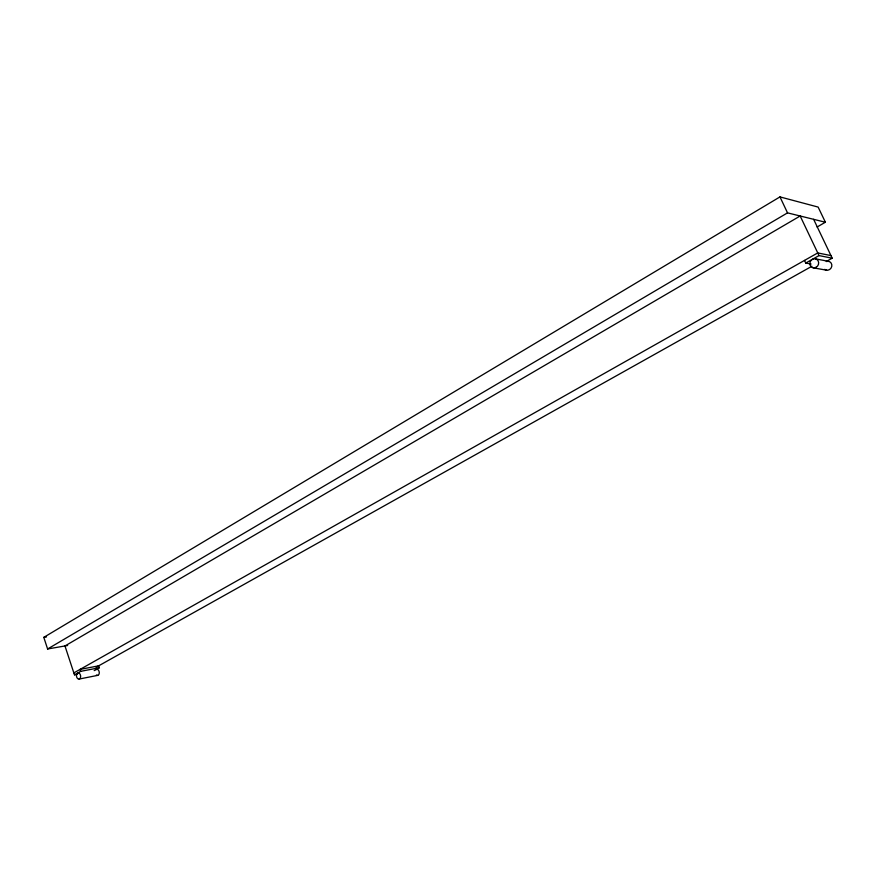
<?xml version="1.0" encoding="UTF-8"?>
<svg xmlns="http://www.w3.org/2000/svg" width="876" height="876" viewBox="0 0 876 876"><rect width="100%" height="100%" fill="white"/><g stroke="black" fill="none" stroke-linecap="round" stroke-linejoin="round"><path stroke-width="1.31" d="M67.638 645.492L47.6 648.985L43.8 637.356L779.968 196.903L818.129 207.075L825.389 222.23L817.1 227.004M47.6 648.985L787.524 212.868L825.389 222.23M73.847 672.91L817.746 252.934L830.952 255.584M813.629 219.318L832.2 258.19L819.016 255.584L800.171 215.989L64.966 645.962L74.482 674.838L80.691 671.345L99.338 667.742L98.703 665.826L80.044 669.406L80.691 671.345M804.497 260.413L805.745 263.052L819.016 255.584M96.086 667.282L811.866 266.271M94.181 670.622L99.338 667.742M826.254 261.508L832.2 258.19M79.081 679.064L97.729 675.363M74.482 674.838L77.154 674.323M43.8 637.356L46.505 636.918M813.07 267.782L826.637 270.202M805.745 263.052L811.099 264.037M815.436 258.836L828.663 261.366M779.968 196.903L787.524 212.868M826.517 261.475A4.577 4.249 -56.6 0 1 831.74 266.501A4.577 4.249 -56.6 0 1 824.699 269.37M95.988 669.647A3.077 2.059 80.8 0 1 99.273 672.374A3.077 2.059 80.8 0 1 96.415 675.002M816.06 267.333A4.654 4.314 -58.4 0 0 816.848 259.438A4.654 4.314 -58.4 0 0 809.873 263.15A4.654 4.314 -58.4 0 0 816.06 267.333M76.562 674.619A3.11 2.059 80.9 0 0 78.939 679.086A3.11 2.059 80.9 0 0 80.132 674.301A3.11 2.059 80.9 0 0 76.562 674.619"/></g></svg>
